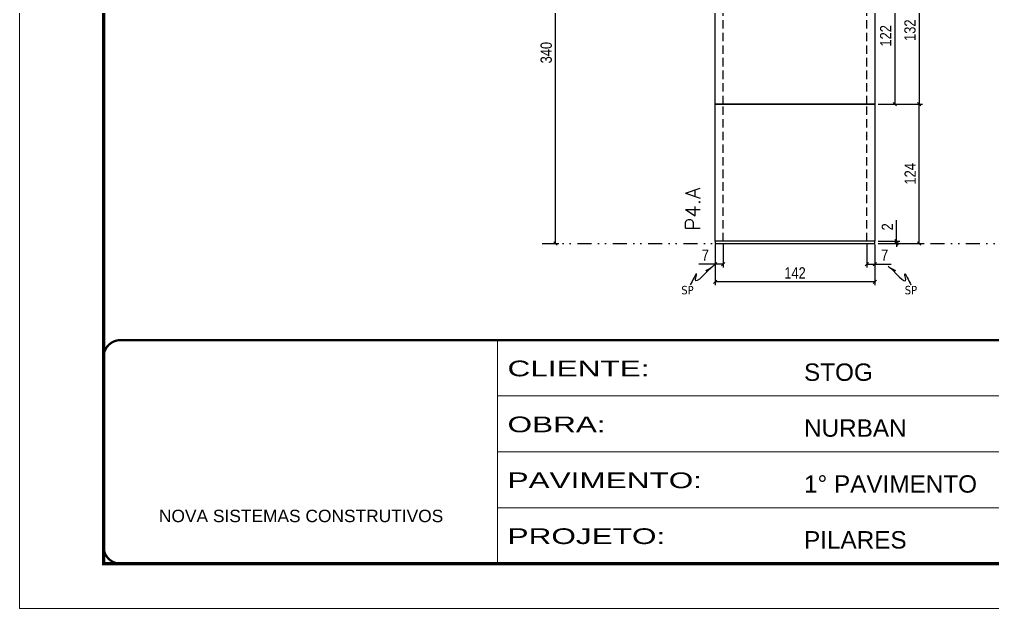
# Model space of a CAD drawing. Header units: millimetres. Extents: x 169816 to 178745, y 96537 to 113647.
# Drawn here: x 169816 to 170683, y 109171 to 109696 of the extents above; entities that cross this region are included whole.
import ezdxf

# ---------------------------------------------------------------- set-up
doc = ezdxf.new("R2010")
doc.units = ezdxf.units.MM
for name, pattern in [('CONTINUO', [0]), ('DASHED', [0.75, 0.5, -0.25]), ('DIVIDE2', [0.625, 0.25, -0.125, 0, -0.125, 0, -0.125]), ('HIDDEN', [0.375, 0.25, -0.125])]:
    doc.linetypes.add(name, pattern=pattern)
for name, color, linetype in [('COTA', 241, 'Continuous'), ('Nível', 160, 'Continuous'), ('Painéis', 200, 'Continuous'), ('Sarrafo de Pressão', 42, 'HIDDEN'), ('texto', 7, 'Continuous')]:
    doc.layers.add(name, color=color, linetype=linetype)
for name, color, linetype, lineweight in [('Folhas', 255, 'Continuous', 9), ('SARRAFO DE PRESSAO', 251, 'DASHED', 9), ('Texto Seção', 7, 'Continuous', 15)]:
    doc.layers.add(name, color=color, linetype=linetype, lineweight=lineweight)
doc.styles.add('ARIAL', font='arial.ttf')
doc.styles.add('COTA TECNICA', font='techl___.ttf', dxfattribs={"height": 10})
doc.styles.add('COTA TECNICA-50', font='techl___.ttf', dxfattribs={"height": 10})
doc.styles.add('REGUA-120', font='ROMANS.shx', dxfattribs={"height": 15})
doc.styles.get("Standard").update_dxf_attribs({"font": 'arial.ttf'})
doc.styles.add('Tecnologia', font='')
doc.styles.get('Tecnologia').set_extended_font_data('Forgotten Futurist')
doc.dimstyles.new('COTA PAINEL-50', dxfattribs={"dimtxt": 10, "dimasz": 3, "dimexe": 3, "dimexo": 3, "dimgap": 3, "dimtad": 1, "dimdec": 1, "dimzin": 12, "dimdsep": 46, "dimtxsty": 'COTA TECNICA-50', "dimblk1": 'OBLIQUE', "dimblk2": 'OBLIQUE', "dimsah": 1, "dimcen": 0.9, "dimclrd": 4, "dimclre": 4, "dimclrt": 240, "dimadec": 1, "dimazin": 3, "dimtfac": 1, "dimtdec": 1, "dimtmove": 0, "dimatfit": 3, "dimfxl": 1, "dimtolj": 1, "dimtzin": 12, "dimarcsym": 0})
doc.dimstyles.new('PAINEL', dxfattribs={"dimtxt": 10, "dimasz": 3, "dimexe": 3, "dimexo": 3, "dimgap": 3, "dimtad": 1, "dimdec": 1, "dimzin": 12, "dimdsep": 46, "dimtxsty": 'COTA TECNICA', "dimblk1": 'OBLIQUE', "dimblk2": 'OBLIQUE', "dimsah": 1, "dimcen": 0.9, "dimclrd": 4, "dimclre": 4, "dimclrt": 240, "dimadec": 1, "dimazin": 3, "dimtfac": 1, "dimtdec": 1, "dimtmove": 0, "dimatfit": 3, "dimfxl": 1, "dimtolj": 1, "dimtzin": 12, "dimarcsym": 0})
doc.dimstyles.get("Standard").update_dxf_attribs({"dimtxt": 0.18, "dimasz": 0.18, "dimexe": 0.18, "dimexo": 0.0625, "dimgap": 0.09, "dimtad": 0, "dimtih": 1, "dimtoh": 1, "dimdec": 4, "dimzin": 0, "dimdsep": 46, "dimtxsty": 'Standard', "dimcen": 0.09, "dimadec": 0, "dimazin": 0, "dimtfac": 1, "dimtdec": 4, "dimtofl": 0, "dimtmove": 0, "dimatfit": 3, "dimfxl": 1, "dimtolj": 1, "dimtzin": 0, "dimarcsym": 0})

# ---------------------------------------------------------------- blocks, each defined once
blk = doc.blocks.new('9999999999')
at = {"color": 30, "linetype": 'CONTINUO'}
for p, q in [((98564.56, 34230.21), (98564.56, 34429.45)), ((98564.56, 34379.64), (99583.98, 34379.64)), ((98564.56, 34329.83), (99487.98, 34329.83)), ((98564.56, 34280.02), (99487.98, 34280.02))]:
    blk.add_line(p, q, dxfattribs=at)
at = {"color": 30, "linetype": 'CONTINUO', "const_width": 2}
blk.add_lwpolyline([(99583.98, 34230.21), (99583.98, 34414.45, 0.414214), (99568.98, 34429.45), (98228.98, 34429.45, 0.414214), (98213.98, 34414.45), (98213.98, 34245.21, 0.414214), (98228.98, 34230.21), (99583.98, 34230.21)], format="xyb", dxfattribs=at)
at = {"layer": 'Folhas'}
blk.add_lwpolyline([(98138.98, 34190.21), (99623.98, 34190.21), (99623.98, 35240.21), (98138.98, 35240.21)], close=True, dxfattribs=at)
at = {"layer": 'Folhas', "color": 30, "const_width": 3}
blk.add_lwpolyline([(98213.98, 34230.21), (99583.98, 34230.21), (99583.98, 35200.21), (98213.98, 35200.21)], close=True, dxfattribs=at)
at = {"color": 7, "linetype": 'Continuous', "ltscale": 5, "style": 'ARIAL'}
for s, height, p in [('STOG', 15.483, (98837.68, 34393.13)), ('NURBAN', 15.483, (98837.68, 34343.32)), ('1° PAVIMENTO', 15.4829, (98837.68, 34293.51)), ('NOVA SISTEMAS CONSTRUTIVOS', 11.0592, (98263.19, 34267.21)), ('PILARES', 15.483, (98837.68, 34243.7))]:
    blk.add_text(s, height=height, dxfattribs=at).set_placement(p)
at = {"layer": 'Folhas', "color": 7, "style": 'Tecnologia', "width": 1.5}
for s, p in [('CLIENTE:', (98573.65, 34397.17)), ('OBRA:', (98573.65, 34347.31)), ('PAVIMENTO:', (98573.65, 34297.5)), ('PROJETO:', (98573.65, 34247.69))]:
    blk.add_text(s, height=14, dxfattribs=at).set_placement(p)
blk = doc.blocks.new('_Oblique')
at = {"color": 0, "linetype": 'ByBlock', "lineweight": -2}
blk.add_line((-0.5, -0.5), (0.5, 0.5), dxfattribs=at)
blk = doc.blocks.new('*D247')
at = {"layer": 'COTA', "color": 4, "lineweight": -2, "transparency": 16777216}
for p, q in [((170284.49, 109836.79), (170296.34, 109836.79)), ((170293.34, 109496.79), (170293.34, 109836.79)), ((170284.49, 109496.79), (170296.34, 109496.79))]:
    blk.add_line(p, q, dxfattribs=at)
at = {"layer": 'Defpoints', "color": 0, "transparency": 16777216}
for p in [(170281.49, 109836.79), (170293.34, 109836.79), (170281.49, 109496.79)]:
    blk.add_point(p, dxfattribs=at)
at = {"layer": 'COTA', "color": 4, "lineweight": -2, "transparency": 16777216, "xscale": 3, "yscale": 3, "zscale": 3}
for p, rotation in [((170293.34, 109836.79), 90), ((170293.34, 109496.79), 270)]:
    blk.add_blockref('_Oblique', p, dxfattribs=dict(at, rotation=rotation))
at = {"layer": 'COTA', "color": 240, "transparency": 16777216, "insert": (170285.13, 109666.79), "char_height": 10, "attachment_point": 5, "rotation": 90, "style": 'COTA TECNICA-50'}
blk.add_mtext('\\A1;340', dxfattribs=at)
blk = doc.blocks.new('*D235')
at = {"layer": 'COTA', "color": 4, "lineweight": -2, "transparency": 16777216}
for p, q in [((170435.69, 109495.79), (170435.69, 109459.43)), ((170577.69, 109495.79), (170577.69, 109459.43)), ((170577.69, 109462.43), (170435.69, 109462.43))]:
    blk.add_line(p, q, dxfattribs=at)
at = {"layer": 'Defpoints', "color": 0, "transparency": 16777216}
for p in [(170435.69, 109498.79), (170577.69, 109498.79), (170435.69, 109462.43)]:
    blk.add_point(p, dxfattribs=at)
at = {"layer": 'COTA', "color": 4, "lineweight": -2, "transparency": 16777216, "xscale": 3, "yscale": 3, "zscale": 3, "rotation": 180}
blk.add_blockref('_Oblique', (170435.69, 109462.43), dxfattribs=at)
at = {"layer": 'COTA', "color": 4, "lineweight": -2, "transparency": 16777216, "xscale": 3, "yscale": 3, "zscale": 3}
blk.add_blockref('_Oblique', (170577.69, 109462.43), dxfattribs=at)
at = {"layer": 'COTA', "color": 240, "transparency": 16777216, "insert": (170506.69, 109470.5), "char_height": 10, "attachment_point": 5, "style": 'COTA TECNICA'}
blk.add_mtext('\\A1;142', dxfattribs=at)
blk = doc.blocks.new('*D236')
at = {"layer": 'COTA', "color": 4, "lineweight": -2, "transparency": 16777216}
for p, q in [((170570.69, 109495.79), (170570.69, 109475.28)), ((170577.69, 109493.79), (170577.69, 109475.28)), ((170570.69, 109478.28), (170577.69, 109478.28)), ((170577.69, 109478.28), (170592.42, 109478.28))]:
    blk.add_line(p, q, dxfattribs=at)
at = {"layer": 'Defpoints', "color": 0, "transparency": 16777216}
for p in [(170570.69, 109498.79), (170577.69, 109496.79), (170577.69, 109478.28)]:
    blk.add_point(p, dxfattribs=at)
at = {"layer": 'COTA', "color": 4, "lineweight": -2, "transparency": 16777216, "xscale": 3, "yscale": 3, "zscale": 3, "rotation": 180}
blk.add_blockref('_Oblique', (170570.69, 109478.28), dxfattribs=at)
at = {"layer": 'COTA', "color": 4, "lineweight": -2, "transparency": 16777216, "xscale": 3, "yscale": 3, "zscale": 3}
blk.add_blockref('_Oblique', (170577.69, 109478.28), dxfattribs=at)
at = {"layer": 'COTA', "color": 240, "transparency": 16777216, "insert": (170586.55, 109486.35), "char_height": 10, "attachment_point": 5, "style": 'COTA TECNICA-50'}
blk.add_mtext('\\A1;7', dxfattribs=at)
blk = doc.blocks.new('*D237')
at = {"layer": 'COTA', "color": 4, "lineweight": -2, "transparency": 16777216}
for p, q in [((170435.69, 109493.79), (170435.69, 109475.28)), ((170442.69, 109495.79), (170442.69, 109475.28)), ((170435.69, 109478.28), (170420.96, 109478.28)), ((170442.69, 109478.28), (170435.69, 109478.28))]:
    blk.add_line(p, q, dxfattribs=at)
at = {"layer": 'Defpoints', "color": 0, "transparency": 16777216}
for p in [(170435.69, 109496.79), (170442.69, 109498.79), (170435.69, 109478.28)]:
    blk.add_point(p, dxfattribs=at)
at = {"layer": 'COTA', "color": 4, "lineweight": -2, "transparency": 16777216, "xscale": 3, "yscale": 3, "zscale": 3, "rotation": 180}
blk.add_blockref('_Oblique', (170435.69, 109478.28), dxfattribs=at)
at = {"layer": 'COTA', "color": 4, "lineweight": -2, "transparency": 16777216, "xscale": 3, "yscale": 3, "zscale": 3}
blk.add_blockref('_Oblique', (170442.69, 109478.28), dxfattribs=at)
at = {"layer": 'COTA', "color": 240, "transparency": 16777216, "insert": (170426.82, 109486.35), "char_height": 10, "attachment_point": 5, "style": 'COTA TECNICA-50'}
blk.add_mtext('\\A1;7', dxfattribs=at)
blk = doc.blocks.new('*D238')
at = {"layer": 'COTA', "color": 4, "linetype": 'ByBlock', "lineweight": -2, "transparency": 16777216}
for p, q in [((170580.69, 109620.79), (170620.33, 109620.79)), ((170617.33, 109496.79), (170617.33, 109620.79)), ((170580.69, 109496.79), (170620.33, 109496.79))]:
    blk.add_line(p, q, dxfattribs=at)
at = {"layer": 'Defpoints', "color": 0, "linetype": 'ByBlock', "transparency": 16777216}
for p in [(170577.69, 109620.79), (170617.33, 109620.79), (170577.69, 109496.79)]:
    blk.add_point(p, dxfattribs=at)
at = {"layer": 'COTA', "color": 4, "linetype": 'ByBlock', "lineweight": -2, "transparency": 16777216, "xscale": 3, "yscale": 3, "zscale": 3}
for p, rotation in [((170617.33, 109620.79), 90), ((170617.33, 109496.79), 270)]:
    blk.add_blockref('_Oblique', p, dxfattribs=dict(at, rotation=rotation))
at = {"layer": 'COTA', "color": 240, "linetype": 'ByBlock', "transparency": 16777216, "insert": (170609.26, 109558.79), "char_height": 10, "attachment_point": 5, "rotation": 90, "style": 'COTA TECNICA'}
blk.add_mtext('\\A1;124', dxfattribs=at)
blk = doc.blocks.new('*D239')
at = {"layer": 'COTA', "color": 4, "lineweight": -2, "transparency": 16777216}
for p, q in [((170596.95, 109498.79), (170596.95, 109517.59)), ((170580.69, 109498.79), (170599.95, 109498.79)), ((170580.69, 109496.79), (170599.95, 109496.79)), ((170596.95, 109496.79), (170596.95, 109498.79)), ((170596.95, 109496.79), (170596.95, 109493.79))]:
    blk.add_line(p, q, dxfattribs=at)
at = {"layer": 'Defpoints', "color": 0, "transparency": 16777216}
for p in [(170577.69, 109498.79), (170577.69, 109496.79), (170596.95, 109496.79)]:
    blk.add_point(p, dxfattribs=at)
at = {"layer": 'COTA', "color": 4, "lineweight": -2, "transparency": 16777216, "xscale": 3, "yscale": 3, "zscale": 3}
for p, rotation in [((170596.95, 109498.79), 270), ((170596.95, 109496.79), 90)]:
    blk.add_blockref('_Oblique', p, dxfattribs=dict(at, rotation=rotation))
at = {"layer": 'COTA', "color": 240, "transparency": 16777216, "insert": (170588.95, 109511.54), "char_height": 10, "attachment_point": 5, "rotation": 90, "style": 'COTA TECNICA-50'}
blk.add_mtext('\\A1;2', dxfattribs=at)
blk = doc.blocks.new('*D240')
at = {"layer": 'COTA', "color": 4, "linetype": 'ByBlock', "lineweight": -2, "transparency": 16777216}
for p, q in [((170580.69, 109620.79), (170620.33, 109620.79)), ((170617.33, 109496.79), (170617.33, 109620.79)), ((170580.69, 109496.79), (170620.33, 109496.79))]:
    blk.add_line(p, q, dxfattribs=at)
at = {"layer": 'Defpoints', "color": 0, "linetype": 'ByBlock', "transparency": 16777216}
for p in [(170577.69, 109620.79), (170617.33, 109620.79), (170577.69, 109496.79)]:
    blk.add_point(p, dxfattribs=at)
at = {"layer": 'COTA', "color": 4, "linetype": 'ByBlock', "lineweight": -2, "transparency": 16777216, "xscale": 3, "yscale": 3, "zscale": 3}
for p, rotation in [((170617.33, 109620.79), 90), ((170617.33, 109496.79), 270)]:
    blk.add_blockref('_Oblique', p, dxfattribs=dict(at, rotation=rotation))
at = {"layer": 'COTA', "color": 240, "linetype": 'ByBlock', "transparency": 16777216, "insert": (170609.26, 109558.79), "char_height": 10, "attachment_point": 5, "rotation": 90, "style": 'COTA TECNICA'}
blk.add_mtext('\\A1;124', dxfattribs=at)
blk = doc.blocks.new('*D254')
at = {"layer": 'COTA', "color": 4, "lineweight": -2, "transparency": 16777216}
for p, q in [((170580.69, 109752.79), (170620.33, 109752.79)), ((170617.33, 109752.79), (170617.33, 109620.79)), ((170580.69, 109620.79), (170620.33, 109620.79))]:
    blk.add_line(p, q, dxfattribs=at)
at = {"layer": 'Defpoints', "color": 0, "transparency": 16777216}
for p in [(170577.69, 109752.79), (170577.69, 109620.79), (170617.33, 109620.79)]:
    blk.add_point(p, dxfattribs=at)
at = {"layer": 'COTA', "color": 4, "lineweight": -2, "transparency": 16777216, "xscale": 3, "yscale": 3, "zscale": 3}
for p, rotation in [((170617.33, 109752.79), 90), ((170617.33, 109620.79), 270)]:
    blk.add_blockref('_Oblique', p, dxfattribs=dict(at, rotation=rotation))
at = {"layer": 'COTA', "color": 240, "transparency": 16777216, "insert": (170609.11, 109686.79), "char_height": 10, "attachment_point": 5, "rotation": 90, "style": 'COTA TECNICA'}
blk.add_mtext('\\A1;132', dxfattribs=at)
blk = doc.blocks.new('*D491')
at = {"layer": 'COTA', "color": 4, "lineweight": -2, "transparency": 16777216}
for p, q in [((170580.69, 109742.79), (170598.52, 109742.79)), ((170595.52, 109742.79), (170595.52, 109620.79)), ((170580.69, 109620.79), (170598.52, 109620.79))]:
    blk.add_line(p, q, dxfattribs=at)
at = {"layer": 'Defpoints', "color": 0, "transparency": 16777216}
for p in [(170577.69, 109742.79), (170577.69, 109620.79), (170595.52, 109620.79)]:
    blk.add_point(p, dxfattribs=at)
at = {"layer": 'COTA', "color": 4, "lineweight": -2, "transparency": 16777216, "xscale": 3, "yscale": 3, "zscale": 3}
for p, rotation in [((170595.52, 109742.79), 90), ((170595.52, 109620.79), 270)]:
    blk.add_blockref('_Oblique', p, dxfattribs=dict(at, rotation=rotation))
at = {"layer": 'COTA', "color": 240, "transparency": 16777216, "insert": (170587.46, 109681.79), "char_height": 10, "attachment_point": 5, "rotation": 90, "style": 'COTA TECNICA'}
blk.add_mtext('\\A1;122', dxfattribs=at)

msp = doc.modelspace()

# ---------------------------------------------------------------- linework, layer by layer
at = {"layer": 'Nível', "color": 4, "linetype": 'DIVIDE2', "ltscale": 50}
msp.add_line((170281.49, 109496.79), (171261.02, 109496.79), dxfattribs=at)
at = {"layer": 'Painéis'}
for p, q in [((170435.69, 109620.79), (170435.69, 109752.79)), ((170577.69, 109752.79), (170577.69, 109620.79)), ((170435.69, 109620.79), (170577.69, 109620.79)), ((170435.69, 109498.79), (170435.69, 109620.79)), ((170577.69, 109620.79), (170435.69, 109620.79)), ((170577.69, 109620.79), (170577.69, 109498.79)), ((170577.69, 109498.79), (170435.69, 109498.79))]:
    msp.add_line(p, q, dxfattribs=at)
msp.add_lwpolyline([(170435.69, 109496.79), (170577.69, 109496.79), (170577.69, 109498.79), (170435.69, 109498.79)], close=True, dxfattribs=at)
at = {"layer": 'Sarrafo de Pressão', "ltscale": 30}
for p, q in [((170442.69, 109620.79), (170442.69, 109752.79)), ((170570.69, 109620.79), (170570.69, 109752.79)), ((170442.69, 109498.79), (170442.69, 109620.79)), ((170570.69, 109498.79), (170570.69, 109620.79))]:
    msp.add_line(p, q, dxfattribs=at)

# ---------------------------------------------------------------- block references
at = {"layer": 'SARRAFO DE PRESSAO', "color": 6, "linetype": 'ByBlock'}
msp.add_blockref('9999999999', (71677.04, 74981.17), dxfattribs=at)

# ---------------------------------------------------------------- texts
at = {"layer": 'texto', "color": 0, "char_height": 7.5, "attachment_point": 5}
for insert in [(170410.91, 109455.11), (170609.93, 109455.11)]:
    msp.add_mtext('{\\fTahoma|b0|i0|c0|p34;\\C4;SP}', dxfattribs=dict(at, insert=insert))
at = {"layer": 'Texto Seção', "insert": (170422.22, 109508.04), "char_height": 13, "width": 285.3299, "attachment_point": 7, "rotation": 90, "style": 'REGUA-120'}
msp.add_mtext('P4.A', dxfattribs=at)

# ---------------------------------------------------------------- dimensions: what is measured, and where the dimension line sits
at = {"layer": 'COTA'}
for base, p1, p2, angle, dimstyle, picture, middle in [((170293.34, 109836.79), (170281.49, 109496.79), (170281.49, 109836.79), 90, 'COTA PAINEL-50', '*D247', (170285.13, 109666.79)), ((170617.33, 109620.79), (170577.69, 109752.79), (170577.69, 109620.79), 90, 'PAINEL', '*D254', (170609.11, 109686.79)), ((170595.52, 109620.79), (170577.69, 109742.79), (170577.69, 109620.79), 90, 'PAINEL', '*D491', (170587.46, 109681.79)), ((170435.69, 109478.28), (170442.69, 109498.79), (170435.69, 109496.79), 180, 'COTA PAINEL-50', '*D237', (170426.82, 109486.35))]:
    dim = msp.add_linear_dim(base=base, p1=p1, p2=p2, angle=angle, dimstyle=dimstyle, dxfattribs=at)
    dim.commit()
    dim.dimension.update_dxf_attribs({"geometry": picture, "text_midpoint": middle})
at = {"layer": 'COTA', "linetype": 'ByBlock'}
for picture in ['*D238', '*D240']:
    dim = msp.add_aligned_dim(p1=(170577.69, 109496.79), p2=(170577.69, 109620.79), distance=-39.64, dimstyle='PAINEL', dxfattribs=at)
    dim.commit()
    dim.dimension.update_dxf_attribs({"geometry": picture, "text_midpoint": (170609.26, 109558.79)})
at = {"layer": 'COTA'}
dim = msp.add_linear_dim(base=(170596.95, 109496.79), p1=(170577.69, 109498.79), p2=(170577.69, 109496.79), angle=90, dimstyle='COTA PAINEL-50', dxfattribs=at)
dim.commit()
dim.dimension.update_dxf_attribs({"geometry": '*D239', "text_midpoint": (170596.95, 109511.54), "dimtype": 160})
dim = msp.add_linear_dim(base=(170435.69, 109462.43), p1=(170577.69, 109498.79), p2=(170435.69, 109498.79), angle=180, dimstyle='PAINEL', override={"dimarcsym": 2}, dxfattribs=at)
dim.commit()
dim.dimension.update_dxf_attribs({"geometry": '*D235', "text_midpoint": (170506.69, 109470.5)})
dim = msp.add_linear_dim(base=(170577.69, 109478.28), p1=(170570.69, 109498.79), p2=(170577.69, 109496.79), dimstyle='COTA PAINEL-50', dxfattribs=at)
dim.commit()
dim.dimension.update_dxf_attribs({"geometry": '*D236', "text_midpoint": (170586.55, 109486.35)})

# ---------------------------------------------------------------- leaders
at = {"layer": 'COTA', "path_type": 1}
for points in [[(170433.86, 109476.61), (170418.07, 109464.77), (170419, 109469.58), (170413.45, 109459.8)], [(170589.52, 109476.61), (170605.3, 109464.77), (170604.38, 109469.58), (170609.93, 109459.8)]]:
    msp.add_leader(points, dimstyle='Standard', override={"dimasz": 8}, dxfattribs=at)

doc.saveas('drawing.dxf')
